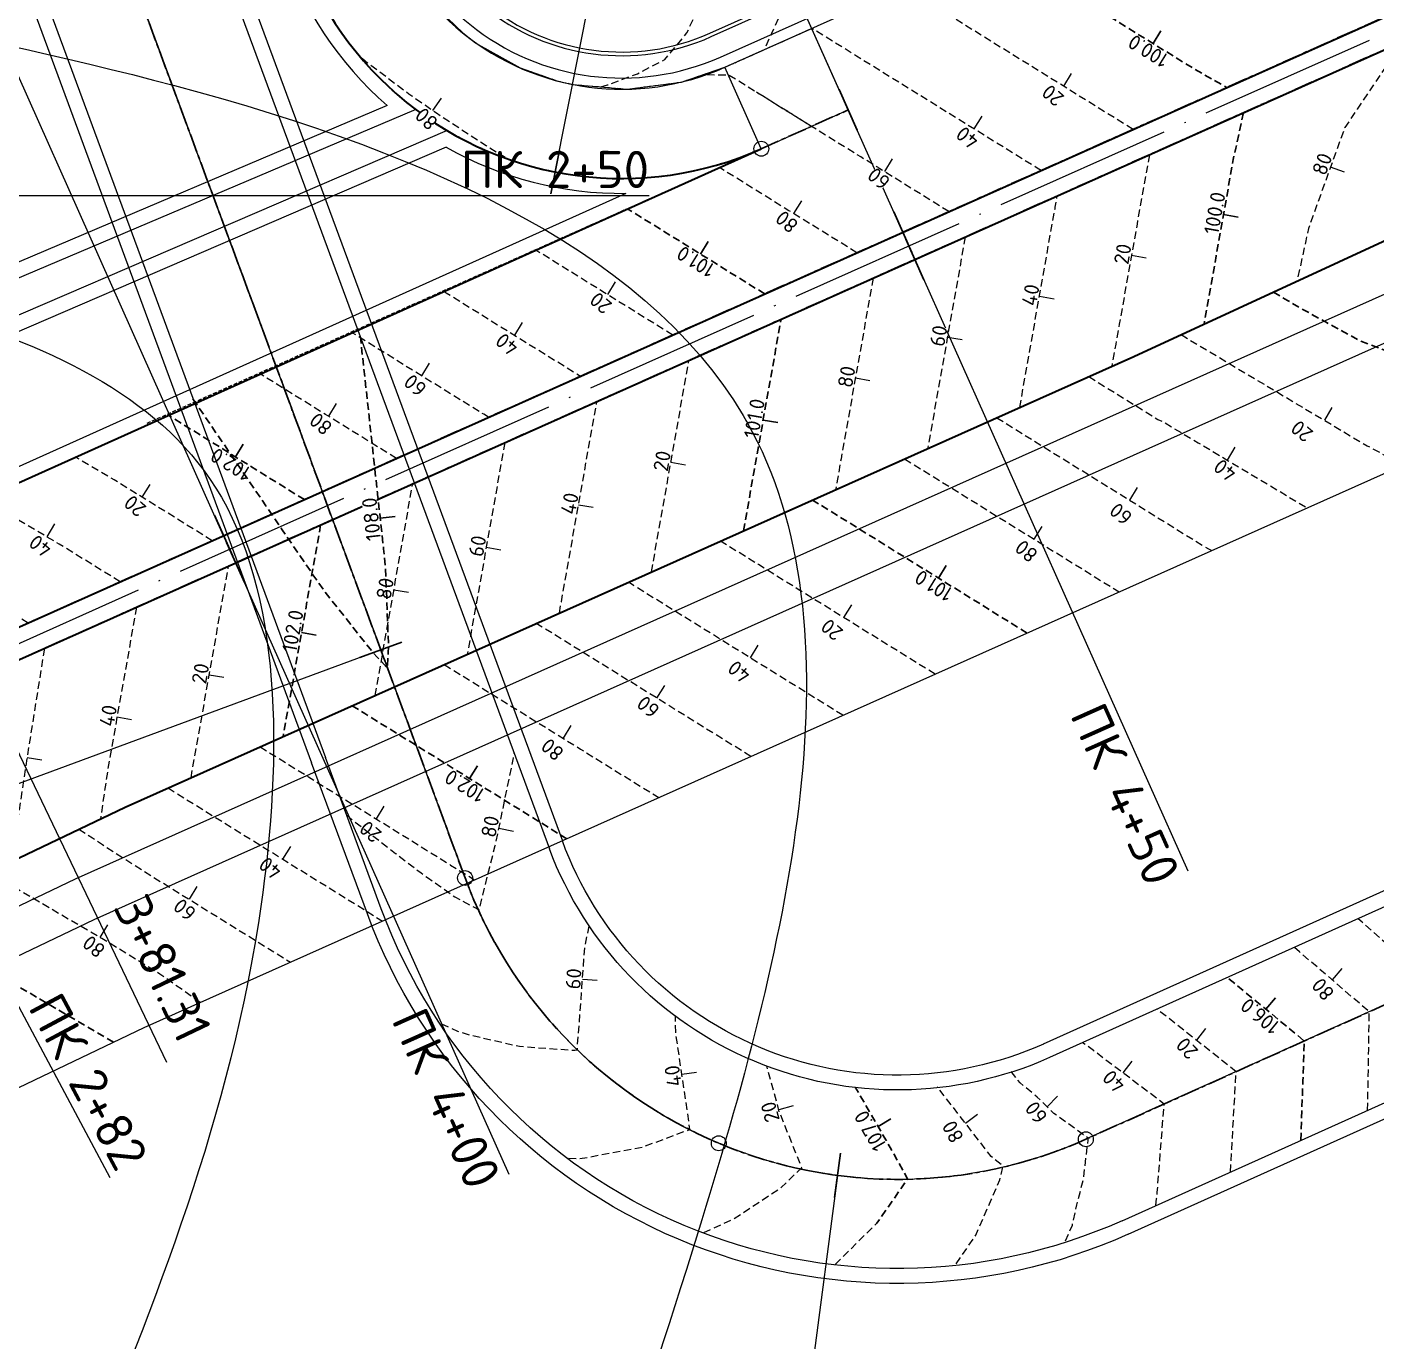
# Model space of a CAD drawing. Header units: metres. Extents: x 3746 to 7161, y 2134 to 3394.
# Drawn here: x 4211.1 to 4301.7, y 2305.4 to 2393.7 of the extents above; entities that cross this region are included whole.
import ezdxf

# ---------------------------------------------------------------- set-up
doc = ezdxf.new("R2010")
doc.units = ezdxf.units.M
for name, pattern in [('ACAD_ISO04W100', [30, 24, -3, 0, -3]), ('CENTER', [2, 1.25, -0.25, 0.25, -0.25]), ('DASHED', [0.75, 0.5, -0.25]), ('DASHED2', [0.375, 0.25, -0.125]), ('HIDDEN', [0.375, 0.25, -0.125])]:
    doc.linetypes.add(name, pattern=pattern)
for name, color, linetype in [('C-ROAD-CORR', 5, 'Continuous'), ('C-ROAD-CURV', 5, 'Continuous'), ('C-ROAD-LINE', 1, 'Continuous'), ('C-ROAD-TEXT', 11, 'Continuous'), ('C-TOPO-MAJR', 9, 'Continuous'), ('C-TOPO-MAJR-N', 92, 'Continuous'), ('C-TOPO-MINR', 8, 'Continuous'), ('C-TOPO-MINR-N', 7, 'Continuous'), ('дорога', 7, 'Continuous'), ('Трасса съезд на бров.просп-C-ROAD-TEXT', 11, 'Continuous'), ('Трасса съезд на будивельныкив-C-ROAD', 7, 'Continuous'), ('Трасса съезд на будивельныкив-C-ROAD-TEXT', 11, 'Continuous'), ('Трасса_Броварський проспект_1-C-ROAD-TEXT', 1, 'Continuous'), ('Трасса_Броварський проспект_2-C-ROAD-TEXT', 11, 'Continuous'), ('Трасса_естакада-C-ROAD-TEXT', 11, 'Continuous')]:
    doc.layers.add(name, color=color, linetype=linetype)
doc.layers.add('горизонталі', color=160, linetype='Continuous', lineweight=25)
doc.styles.add('СПДС', font='isocpeur.ttf')

# ---------------------------------------------------------------- blocks, each defined once
blk = doc.blocks.new('AeccTickCircle')
blk.add_circle((0, 0), 1)

msp = doc.modelspace()

# ---------------------------------------------------------------- linework, layer by layer
msp.add_lwpolyline([(4260.432, 2385.547), (4257.985, 2391.025)])
at = {"layer": 'C-ROAD-CORR', "color": 5, "linetype": 'Continuous', "lineweight": -3}
msp.add_polyline3d([(4238.303, 2395.301, 100.682), (4240.36, 2393.33, 100.691), (4241.029, 2392.816, 100.692), (4241.392, 2392.558, 100.692), (4244.226, 2390.977, 100.686), (4246.687, 2390.117, 100.671), (4247.745, 2389.872, 100.664), (4251.419, 2389.551, 100.637), (4255.076, 2390.03, 100.611), (4257.985, 2391.025, 100.589), (4258.748, 2391.366, 100.564), (4263.313, 2393.405, 100.417), (4263.827, 2393.635, 100.4)], dxfattribs=at)
at = {"layer": 'C-ROAD-CORR', "color": 7, "linetype": 'HIDDEN', "lineweight": -3}
msp.add_polyline3d([(4238.303, 2395.301, 100.632), (4240.36, 2393.33, 100.641), (4241.029, 2392.816, 100.642), (4241.392, 2392.558, 100.642), (4244.226, 2390.977, 100.636), (4246.687, 2390.117, 100.621), (4247.745, 2389.872, 100.614), (4251.419, 2389.551, 100.587), (4255.076, 2390.03, 100.561), (4257.985, 2391.025, 100.539), (4258.748, 2391.366, 100.514), (4263.313, 2393.405, 100.367), (4263.827, 2393.635, 100.35)], dxfattribs=at)
at = {"layer": 'C-ROAD-CURV', "color": 7, "linetype": 'CENTER', "lineweight": 30, "flags": 128}
for points in [[(4228.555, 2411.332, 0.613265), (4260.432, 2385.547)], [(4282.244, 2318.985, -0.433726), (4240.522, 2336.545)]]:
    msp.add_lwpolyline(points, format="xyb", dxfattribs=at)
at = {"layer": 'C-ROAD-LINE', "color": 7, "linetype": 'CENTER', "lineweight": 30, "flags": 128}
for points in [[(4240.522, 2336.545), (4212.521, 2412.326), (4202.508, 2443.828), (4189.783, 2479.391), (4179.544, 2503.805), (4169.608, 2519.27), (4145.038, 2557.189), (4109.967, 2610.041)], [(3861.778, 2190.581), (3877.125, 2197.38), (3983.856, 2244.663), (4113.179, 2306.91), (4207.199, 2351.911), (4321.341, 2402.898), (4420.202, 2448.778), (4499.902, 2483.765), (4601.194, 2525.515), (4609.818, 2529.335)], [(3862.588, 2188.753), (3877.935, 2195.552), (3984.695, 2242.847), (4114.046, 2305.108), (4208.039, 2350.095), (4322.17, 2401.077), (4421.044, 2446.964), (4500.685, 2481.925), (4601.98, 2523.676), (4610.628, 2527.507)], [(4388.301, 2366.689), (4282.244, 2318.985)]]:
    msp.add_lwpolyline(points, dxfattribs=at)
at = {"layer": 'C-ROAD-LINE', "color": 1, "linetype": 'CENTER', "lineweight": 30, "flags": 128}
msp.add_lwpolyline([(4260.432, 2385.547), (4266.274, 2388.156)], dxfattribs=at)
at = {"layer": 'C-ROAD-TEXT', "color": 11, "linetype": 'Continuous', "lineweight": -3}
msp.add_line((4207.499, 2351.223), (4220.451, 2324.163), dxfattribs=at)
at = {"layer": 'C-TOPO-MAJR-N', "color": 7, "linetype": 'DASHED', "lineweight": 30, "flags": 128}
for points, elevation in [([(4276.206, 2399.164), (4289.387, 2390.992), (4291.719, 2389.666)], 100), ([(4292.835, 2387.974), (4292.316, 2385.576), (4292.152, 2384.82), (4291.006, 2378.361), (4290.192, 2373.771)], 100), ([(4260.664, 2375.793), (4260.555, 2375.86), (4251.446, 2381.509)], 101), ([(4294.847, 2375.921), (4295.793, 2375.356), (4296.625, 2374.859), (4298.349, 2373.917), (4298.868, 2373.633), (4300.039, 2372.993), (4300.643, 2372.663), (4303.698, 2371.492), (4307.336, 2370.098), (4308.338, 2369.982), (4311.753, 2369.586), (4311.893, 2369.57), (4313.156, 2369.424), (4313.405, 2369.485), (4317.368, 2370.457)], 100), ([(4259.235, 2359.87), (4259.949, 2363.897), (4261.712, 2373.834), (4261.745, 2374.017), (4261.758, 2374.091)], 101), ([(4229.721, 2361.971), (4220.715, 2367.555), (4220.612, 2367.618), (4220.579, 2367.638)], 102), ([(4278.296, 2353.003), (4273.981, 2355.678), (4271.118, 2357.453), (4268.23, 2359.244), (4263.876, 2361.943)], 101), ([(4230.815, 2360.269), (4230.253, 2357.103), (4228.867, 2349.29), (4228.508, 2347.265), (4228.292, 2346.048)], 102), ([(4232.933, 2348.121), (4233.54, 2347.745), (4233.782, 2347.595), (4240.735, 2343.284), (4247.353, 2339.181)], 102), ([(4216.892, 2325.508), (4208.871, 2330.205), (4202.386, 2334.003)], 103), ([(4296.689, 2318.91), (4296.833, 2322.915), (4296.928, 2325.59), (4292.328, 2329.384), (4291.761, 2329.852)], 106), ([(4265.391, 2310.58), (4268.205, 2313.348), (4270.267, 2316.318), (4269.092, 2318.438), (4266.751, 2322.488)], 107)]:
    msp.add_lwpolyline(points, dxfattribs=dict(at, elevation=elevation))
at = {"layer": 'C-TOPO-MINR', "color": 7, "linetype": 'Continuous', "lineweight": 5}
for p, q in [((4298.787, 2368.159, 100.2), (4298.275, 2367.3, 100.2)), ((4212.067, 2344.456, 102.6), (4211.079, 2344.612, 102.6))]:
    msp.add_line(p, q, dxfattribs=at)
at = {"layer": 'C-TOPO-MINR-N', "color": 7, "linetype": 'DASHED', "lineweight": 5, "flags": 128}
for points, elevation in [([(4249.651, 2389.705), (4250.095, 2389.841), (4252.116, 2390.592), (4253.053, 2391.077), (4253.947, 2391.54), (4255.437, 2393.329), (4255.976, 2394.533), (4256.446, 2395.581), (4256.858, 2396.502), (4257.223, 2397.317), (4257.548, 2398.043), (4257.84, 2398.695), (4258.103, 2399.282), (4258.342, 2399.815), (4258.559, 2400.3), (4258.758, 2400.744), (4258.941, 2401.151), (4259.152, 2410.817), (4259.183, 2410.935), (4259.558, 2412.406), (4259.562, 2412.422), (4259.624, 2412.664), (4259.368, 2413.726), (4259.295, 2414.029), (4259.053, 2415.031), (4258.911, 2415.614)], 100.8), ([(4260.762, 2392.473), (4261.136, 2393.308), (4261.584, 2394.308), (4261.99, 2395.215), (4262.36, 2396.041), (4262.699, 2396.797), (4263.009, 2397.49), (4263.1, 2401.629), (4263.33, 2402.53), (4263.506, 2403.218), (4263.71, 2404.017), (4263.912, 2404.807), (4264.143, 2405.712), (4264.317, 2406.395), (4264.469, 2406.991), (4264.723, 2407.984), (4265.014, 2409.123), (4265.129, 2409.573), (4265.229, 2409.966), (4265.534, 2411.162), (4265.609, 2411.453), (4265.94, 2412.751), (4266.015, 2413.436), (4266.034, 2413.513), (4266.048, 2413.59), (4266.074, 2414.322), (4266.38, 2416.048)], 100.6), ([(4285.418, 2386.851), (4274.894, 2393.376), (4270.987, 2395.799), (4270.017, 2396.4)], 100.2), ([(4279.23, 2384.087), (4278.973, 2384.246), (4266.838, 2391.77), (4263.829, 2393.636)], 100.4), ([(4305.234, 2393.512), (4303.132, 2391.997), (4302.945, 2391.862), (4300.474, 2388.198), (4299.65, 2386.978), (4298.491, 2383.758), (4297.206, 2380.191), (4297.024, 2379.352), (4296.44, 2376.657)], 99.8), ([(4233.596, 2391.627), (4233.835, 2391.424), (4233.877, 2391.396), (4236.738, 2389.249), (4236.946, 2389.108), (4237.783, 2388.515), (4237.854, 2388.466), (4238.298, 2388.158), (4238.336, 2388.131), (4238.596, 2387.95), (4241.937, 2385.756), (4242.034, 2385.688), (4243.189, 2385.002)], 100.8), ([(4263.8, 2387.052), (4259.478, 2389.732), (4259.165, 2389.926), (4258.212, 2390.516), (4257.868, 2390.49), (4256.512, 2390.521)], 100.6), ([(4273.041, 2381.322), (4267.111, 2384.999), (4262.69, 2387.74), (4260.098, 2389.347)], 100.6), ([(4286.512, 2385.149), (4285.684, 2380.478), (4284.493, 2373.768), (4284.449, 2373.521), (4284.253, 2372.411), (4284.065, 2371.356), (4283.989, 2370.928)], 100.2), ([(4266.852, 2378.558), (4264.697, 2379.894), (4262.291, 2381.386), (4257.619, 2384.283)], 100.8), ([(4277.801, 2368.163), (4278.485, 2372.021), (4280.174, 2381.542), (4280.187, 2381.615), (4280.324, 2382.385)], 100.4), ([(4274.135, 2379.62), (4272.905, 2372.686), (4271.612, 2365.399)], 100.6), ([(4254.475, 2373.029), (4249.898, 2375.867), (4245.272, 2378.735)], 101.2), ([(4267.946, 2376.856), (4267.325, 2373.352), (4265.791, 2364.704), (4265.529, 2363.231), (4265.424, 2362.634)], 100.8), ([(4239.099, 2375.961), (4239.241, 2375.873), (4248.286, 2370.264)], 101.4), ([(4242.098, 2367.5), (4241.772, 2367.702), (4232.926, 2373.187)], 101.6), ([(4288.64, 2373.054), (4295.117, 2369.186), (4300.819, 2365.781), (4301.162, 2365.594), (4303.062, 2364.555), (4303.112, 2364.528), (4303.555, 2364.286)], 100.2), ([(4253.046, 2357.106), (4254.369, 2364.562), (4255.569, 2371.327)], 101.2), ([(4235.909, 2364.735), (4231.146, 2367.689), (4226.753, 2370.413)], 101.8), ([(4282.442, 2370.237), (4284.772, 2368.792), (4286.29, 2367.851), (4287.084, 2367.359), (4287.517, 2367.151), (4289.798, 2365.789), (4292.116, 2364.404), (4294.441, 2363.016), (4297.124, 2361.414)], 100.4), ([(4246.858, 2354.341), (4246.994, 2355.107), (4247.329, 2356.997), (4248.789, 2365.228), (4249.381, 2368.563)], 101.4), ([(4276.254, 2367.472), (4280.972, 2364.547), (4284.799, 2362.174), (4290.368, 2358.721), (4290.391, 2358.707), (4290.715, 2358.551)], 100.6), ([(4243.192, 2365.798), (4241.413, 2355.772), (4240.669, 2351.577)], 101.6), ([(4223.532, 2359.207), (4216.927, 2363.302), (4214.328, 2364.829)], 102.2), ([(4270.065, 2364.708), (4273.287, 2362.71), (4284.484, 2355.767)], 100.8), ([(4234.481, 2348.812), (4235.833, 2356.438), (4237.003, 2363.034)], 101.8), ([(4217.343, 2356.442), (4213.241, 2358.986), (4208.077, 2362.021)], 102.4), ([(4211.155, 2353.678), (4209.555, 2354.67), (4204.439, 2357.676), (4203.987, 2357.941), (4202.471, 2358.826), (4202.201, 2358.984), (4201.818, 2359.208)], 102.6), ([(4272.107, 2350.238), (4262.912, 2355.94), (4260.235, 2357.599), (4257.688, 2359.179)], 101.2), ([(4222.103, 2343.283), (4223.111, 2348.967), (4224.626, 2357.505)], 102.2), ([(4265.919, 2347.474), (4259.054, 2351.73), (4251.842, 2356.202), (4251.745, 2356.262), (4251.499, 2356.414)], 101.4), ([(4218.437, 2354.74), (4217.715, 2350.669), (4216.514, 2343.896), (4216.013, 2340.511)], 102.4), ([(4259.73, 2344.71), (4257.872, 2345.861), (4255.921, 2347.071), (4252.896, 2348.947), (4250.17, 2350.637), (4248.253, 2351.826), (4245.311, 2353.65)], 101.6), ([(4212.249, 2351.976), (4210.976, 2343.959), (4210.743, 2342.41), (4210.628, 2341.647), (4210.027, 2337.653)], 102.6), ([(4239.122, 2350.886), (4241.916, 2349.153), (4244.852, 2347.333), (4248.28, 2345.207), (4253.541, 2341.945)], 101.8), ([(4226.745, 2345.357), (4229.993, 2343.343), (4232.11, 2342.03), (4234.691, 2340.429), (4237.861, 2338.464), (4239.553, 2337.415), (4241.164, 2336.416)], 102.2), ([(4220.556, 2342.592), (4226.792, 2338.726), (4230.021, 2336.724), (4234.975, 2333.652)], 102.4), ([(4214.552, 2339.814), (4215.478, 2339.245), (4215.701, 2339.108), (4216.155, 2338.789), (4219.85, 2336.429), (4228.787, 2330.887)], 102.6), ([(4222.724, 2328.179), (4220.011, 2330.085), (4217.819, 2331.43), (4216.61, 2332.173), (4216.335, 2332.334), (4216.101, 2332.47), (4215.3, 2332.94), (4214.592, 2333.354), (4208.499, 2336.923)], 102.8), ([(4238.942, 2326.746), (4240.017, 2326.242), (4240.663, 2326.045), (4244.183, 2325.232), (4247.695, 2324.978), (4247.891, 2324.975), (4248.082, 2325.002), (4248.07, 2325.36), (4248.189, 2326.604), (4248.561, 2331.843), (4248.883, 2333.404), (4248.916, 2333.477)], 107.6), ([(4305.473, 2322.861), (4305.475, 2322.979), (4305.478, 2323.19), (4305.476, 2327.249), (4305.475, 2329.434), (4300.805, 2333.58), (4300.545, 2333.802)], 105.6), ([(4301.183, 2320.931), (4301.253, 2325.034), (4301.296, 2327.554), (4296.606, 2331.573), (4296.256, 2331.873)], 105.8), ([(4291.965, 2316.785), (4292.197, 2320.901), (4292.345, 2323.528), (4287.159, 2327.63), (4287.037, 2327.727)], 106.2), ([(4247.489, 2317.711), (4248.228, 2317.696), (4248.753, 2317.773), (4252.455, 2318.464), (4255.638, 2319.648), (4254.68, 2326.164), (4254.658, 2327.305)], 107.4), ([(4286.956, 2314.532), (4287.003, 2315.014), (4287.043, 2315.42), (4287.324, 2319.002), (4287.509, 2321.353), (4282.76, 2324.941), (4282.028, 2325.473)], 106.4), ([(4256.572, 2312.711), (4258.6, 2313.654), (4259.694, 2314.374), (4261.762, 2315.736), (4263.152, 2317.071), (4261.639, 2320.837), (4260.793, 2323.929)], 107.2), ([(4280.87, 2312.152), (4281.339, 2313.224), (4281.643, 2314.585), (4282.08, 2316.304), (4282.37, 2318.695), (4282.37, 2318.696), (4282.371, 2318.701), (4282.372, 2318.702), (4282.372, 2318.702), (4282.372, 2318.702), (4282.372, 2318.708), (4282.372, 2318.709), (4282.374, 2318.726), (4282.374, 2318.727), (4282.375, 2318.732), (4282.375, 2318.733), (4282.375, 2318.738), (4282.39, 2318.885), (4282.407, 2319.058), (4282.146, 2319.247), (4282.146, 2319.247), (4282.142, 2319.251), (4282.137, 2319.254), (4282.123, 2319.264), (4282.122, 2319.266), (4282.122, 2319.265), (4282.113, 2319.271), (4282.112, 2319.272), (4282.112, 2319.272), (4280.098, 2320.726), (4278.982, 2321.813), (4277.82, 2322.771), (4277.209, 2323.548), (4277.136, 2323.63)], 106.6), ([(4273.528, 2310.625), (4274.845, 2312.542), (4275.879, 2314.911), (4276.467, 2316.256), (4276.674, 2317.184), (4275.885, 2317.835), (4275.124, 2318.802), (4272.248, 2322.518)], 106.8)]:
    msp.add_lwpolyline(points, dxfattribs=dict(at, elevation=elevation))
at = {"layer": 'дорога', "color": 7}
for points in [[(4395.89, 2423.647), (4404.827, 2405.568, -0.392329), (4388.301, 2366.689), (4282.244, 2318.985), (4282.244, 2318.985, -0.433726), (4240.522, 2336.545), (4240.522, 2336.545), (4212.521, 2412.326), (4202.508, 2443.828), (4189.783, 2479.391), (4179.544, 2503.805), (4169.608, 2519.27), (4145.038, 2557.189), (4109.967, 2610.041)], [(4239.257, 2385.645, 0.132092), (4251.33, 2382.549)], [(4285.097, 2312.599, -0.433726), (4233.954, 2334.124), (4230.198, 2344.289)], [(4279.795, 2324.469), (4279.795, 2324.469, -0.431919), (4246.19, 2338.497, -0.351814)], [(4279.387, 2325.382), (4279.387, 2325.382, -0.434718), (4247.059, 2339.049, -0.431919)]]:
    msp.add_lwpolyline(points, format="xyb", dxfattribs=at)
at = {"layer": 'дорога', "color": 7, "lineweight": 18}
msp.add_lwpolyline([(4270.808, 2569.17), (4270.808, 2569.17), (4263.134, 2543.033), (4251.002, 2507.607), (4242.278, 2472.036), (4235.791, 2445.353), (4228.555, 2411.332, 0.613265), (4260.432, 2385.547), (4266.274, 2388.156)], format="xyb", dxfattribs=at)
at = {"layer": 'дорога', "color": 7, "lineweight": 35}
msp.add_lwpolyline([(4242.278, 2472.036), (4235.791, 2445.353), (4228.555, 2411.332, 0.613265), (4260.432, 2385.547)], format="xyb", dxfattribs=at)
at = {"layer": 'дорога', "color": 7, "ltscale": 0.5}
msp.add_lwpolyline([(4248.108, 2470.619), (4241.641, 2444.02), (4234.423, 2410.084, 0.613265), (4257.985, 2391.025), (4309.467, 2414.022, -0.028598), (4311.284, 2414.712), (4332.148, 2421.298, 0.032203), (4334.188, 2422.089), (4351.936, 2430.326)], format="xyb", dxfattribs=at)
at = {"layer": 'дорога', "ltscale": 0.5}
for points in [[(4248.837, 2470.442), (4242.373, 2443.854), (4235.157, 2409.928, 0.613265), (4257.679, 2391.71), (4309.242, 2414.738, -0.028577), (4311.057, 2415.427), (4331.877, 2421.998, 0.032203), (4333.916, 2422.79), (4351.62, 2431.006)], [(4250.294, 2470.087), (4243.835, 2443.52), (4236.624, 2409.615, 0.613265), (4257.067, 2393.08), (4308.792, 2416.169, -0.028534), (4310.605, 2416.857), (4331.333, 2423.4, 0.032203), (4333.372, 2424.191), (4350.989, 2432.367)], [(4250.537, 2470.028), (4244.079, 2443.465), (4236.869, 2409.563, 0.613265), (4256.965, 2393.308), (4308.653, 2416.396, -0.028699), (4310.476, 2417.088), (4331.239, 2423.633, 0.032304), (4333.285, 2424.426), (4350.823, 2432.564)]]:
    msp.add_lwpolyline(points, format="xyb", dxfattribs=at)
at = {"layer": 'дорога', "lineweight": 35}
for points in [[(4113.179, 2306.91), (4207.199, 2351.911), (4321.341, 2402.898), (4420.202, 2448.778)], [(4114.046, 2305.108), (4208.039, 2350.095), (4322.17, 2401.077), (4421.044, 2446.964)]]:
    msp.add_lwpolyline(points, dxfattribs=at)
at = {"layer": 'дорога', "linetype": 'ACAD_ISO04W100', "ltscale": 0.5}
for points in [[(4113.612, 2306.009), (4207.619, 2351.003), (4321.755, 2401.988), (4420.623, 2447.871)], [(4212.518, 2412.331), (4240.52, 2336.55)]]:
    msp.add_lwpolyline(points, dxfattribs=at)
at = {"layer": 'дорога'}
for points in [[(4120.546, 2291.589), (4214.337, 2336.48), (4328.386, 2387.426), (4427.358, 2433.358)], [(4121.841, 2288.883), (4215.596, 2333.757), (4329.63, 2384.696), (4428.621, 2430.637)], [(4125.295, 2281.667), (4218.955, 2326.495), (4332.945, 2377.415), (4431.989, 2423.38)], [(4205.952, 2409.905), (4230.198, 2344.289)], [(4235.29, 2388.448), (4208.892, 2377.255)], [(4239.257, 2385.645), (4208.887, 2372.575)]]:
    msp.add_lwpolyline(points, dxfattribs=at)
at = {"layer": 'дорога', "color": 7}
for points in [[(4219.084, 2414.757), (4247.059, 2339.049)], [(4385.434, 2373.081), (4279.384, 2325.381)], [(4385.844, 2372.169), (4279.795, 2324.469)], [(4284.689, 2313.512), (4390.739, 2361.213)], [(4285.099, 2312.6), (4391.149, 2360.301)]]:
    msp.add_lwpolyline(points, dxfattribs=at)
at = {"layer": 'дорога', "color": 7, "lineweight": 35}
for points in [[(4285.467, 2371.588), (4327.092, 2390.817)], [(4198.23, 2357.596), (4260.432, 2385.547)], [(4119.251, 2294.295), (4217.672, 2341.304), (4285.467, 2371.588)]]:
    msp.add_lwpolyline(points, dxfattribs=at)
at = {"layer": 'дорога', "color": 7, "linetype": 'ACAD_ISO04W100', "ltscale": 0.5}
msp.add_lwpolyline([(4282.242, 2318.991), (4282.242, 2318.991, -0.433726), (4240.52, 2336.55), (4236.764, 2346.715)], format="xyb", dxfattribs=at)
msp.add_lwpolyline([(4297.199, 2325.72), (4282.242, 2318.991)], dxfattribs=at)
at = {"layer": 'Трасса съезд на бров.просп-C-ROAD-TEXT', "color": 1, "linetype": 'Continuous', "lineweight": -3}
for p, q in [((4207.894, 2382.414), (4252.894, 2382.4)), ((4195.433, 2356.1), (4216.653, 2316.417))]:
    msp.add_line(p, q, dxfattribs=at)
at = {"layer": 'Трасса съезд на будивельныкив-C-ROAD', "color": 254, "linetype": 'DASHED2', "lineweight": -3}
msp.add_line((4219.149, 2367.106), (4260.432, 2385.547), dxfattribs=at)
at = {"layer": 'Трасса съезд на будивельныкив-C-ROAD-TEXT', "color": 1, "linetype": 'Continuous', "lineweight": -3}
for p, q in [((4266.274, 2388.156), (4247.92, 2429.243)), ((4246.578, 2383.986), (4255.331, 2428.127))]:
    msp.add_line(p, q, dxfattribs=at)
at = {"layer": 'Трасса съезд на будивельныкив-C-ROAD-TEXT', "color": 1, "linetype": 'Continuous', "lineweight": 30}
for p, q in [((4266.885, 2386.787), (4265.662, 2389.526)), ((4246.286, 2382.515), (4246.87, 2385.458))]:
    msp.add_line(p, q, dxfattribs=at)
at = {"layer": 'Трасса_Броварський проспект_1-C-ROAD-TEXT', "color": 1, "linetype": 'Continuous', "lineweight": -3}
for p, q in [((4269.944, 2379.939), (4251.591, 2421.026)), ((4224.292, 2359.546), (4205.939, 2400.633))]:
    msp.add_line(p, q, dxfattribs=at)
at = {"layer": 'Трасса_Броварський проспект_1-C-ROAD-TEXT', "color": 1, "linetype": 'Continuous', "lineweight": 30}
for p, q in [((4270.556, 2378.569), (4269.333, 2381.308)), ((4224.904, 2358.177), (4223.68, 2360.916))]:
    msp.add_line(p, q, dxfattribs=at)
at = {"layer": 'Трасса_Броварський проспект_2-C-ROAD-TEXT', "color": 1, "linetype": 'Continuous', "lineweight": 30}
for p, q in [((4271.366, 2376.741), (4270.143, 2379.48)), ((4225.714, 2356.348), (4224.49, 2359.087))]:
    msp.add_line(p, q, dxfattribs=at)
at = {"layer": 'Трасса_Броварський проспект_2-C-ROAD-TEXT', "color": 1, "linetype": 'Continuous', "lineweight": -3}
for p, q in [((4270.755, 2378.11), (4289.108, 2337.023)), ((4225.102, 2357.717), (4243.456, 2316.63))]:
    msp.add_line(p, q, dxfattribs=at)
at = {"layer": 'Трасса_естакада-C-ROAD-TEXT', "color": 1, "linetype": 'Continuous', "lineweight": 30}
for p, q in [((4236.266, 2352.393), (4233.452, 2351.353)), ((4265.745, 2318.043), (4265.353, 2315.068))]:
    msp.add_line(p, q, dxfattribs=at)
at = {"layer": 'Трасса_естакада-C-ROAD-TEXT', "color": 1, "linetype": 'Continuous', "lineweight": -3}
for p, q in [((4234.859, 2351.873), (4192.648, 2336.276)), ((4265.549, 2316.556), (4259.668, 2271.942))]:
    msp.add_line(p, q, dxfattribs=at)

# ---------------------------------------------------------------- block references
at = {"layer": 'Трасса съезд на будивельныкив-C-ROAD-TEXT', "color": 2, "linetype": 'Continuous', "lineweight": -3, "xscale": 0.5000000000000001, "yscale": 0.5000000000000001, "zscale": 0.5000000000000001, "rotation": 24.07026711123588}
msp.add_blockref('AeccTickCircle', (4260.432, 2385.547), dxfattribs=at)
at = {"layer": 'Трасса_естакада-C-ROAD-TEXT', "color": 2, "linetype": 'Continuous', "lineweight": -3}
for p, xscale, yscale, zscale, rotation in [((4240.522, 2336.545), 0.5000000000000001, 0.5000000000000001, 0.5000000000000001, 110.2796896435505), ((4257.575, 2318.717), 0.5000000000000002, 0.5000000000000002, 0.5000000000000002, 157.1749783773817), ((4282.244, 2318.985), 0.5000000000000001, 0.5000000000000001, 0.5000000000000001, 204.0702671112133)]:
    msp.add_blockref('AeccTickCircle', p, dxfattribs=dict(at, xscale=xscale, yscale=yscale, zscale=zscale, rotation=rotation))

# ---------------------------------------------------------------- texts
at = {"layer": 'C-ROAD-TEXT', "color": 11, "linetype": 'Continuous', "lineweight": -3, "insert": (4221.304, 2325.264), "char_height": 2.5, "attachment_point": 9, "rotation": 295.57697, "style": 'СПДС'}
msp.add_mtext('3+81.31', dxfattribs=at)
at = {"layer": 'Трасса съезд на бров.просп-C-ROAD-TEXT', "color": 1, "linetype": 'Continuous', "lineweight": -3, "char_height": 2.5, "attachment_point": 9, "style": 'СПДС'}
for s, insert, rotation in [('ПК{\\fISOCPEUR|b0|i0|c204|p34; }2+50', (4252.894, 2382.9), 359.9824), ('ПК{\\fISOCPEUR|b0|i0|c204|p34; }2+82', (4217.094, 2316.653), 298.13625)]:
    msp.add_mtext(s, dxfattribs=dict(at, insert=insert, rotation=rotation))
at = {"layer": 'Трасса_Броварський проспект_2-C-ROAD-TEXT', "color": 1, "linetype": 'Continuous', "lineweight": -3, "char_height": 2.5, "attachment_point": 3, "rotation": 294.07027, "style": 'СПДС'}
for s, insert in [('ПК{\\fISOCPEUR|b0|i0|c204|p34; }4+50', (4288.652, 2336.819)), ('ПК{\\fISOCPEUR|b0|i0|c204|p34; }4+00', (4242.999, 2316.426))]:
    msp.add_mtext(s, dxfattribs=dict(at, insert=insert))

# ---------------------------------------------------------------- next in the draw order: texts
at = {"layer": 'C-TOPO-MAJR', "color": 7, "linetype": 'Continuous', "lineweight": -3, "char_height": 1, "attachment_point": 5, "style": 'СПДС', "bg_fill": 3, "box_fill_scale": 1, "bg_fill_color": 256, "bg_fill_true_color": 13158600, "bg_fill_transparency": 0}
for s, insert, width, rotation in [('100.0', (4286.442, 2392.112, 100), 2.727, 148.19967), ('100.0', (4290.905, 2381.223, 100), 2.727, 79.94086), ('101.0', (4256.027, 2377.962, 101), 2.525, 148.19967), ('101.0', (4259.965, 2367.423, 101), 2.525, 79.94086), ('102.0', (4224.765, 2364.338, 102), 2.727, 148.19967), ('101.0', (4272.022, 2356.187, 101), 2.525, 148.19967), ('102.0', (4228.941, 2353.141, 102), 2.727, 79.94086), ('102.0', (4240.508, 2342.719, 102), 2.727, 148.19967), ('106.0', (4293.962, 2327.259, 106), 2.727, 140.48586), ('107.0', (4267.758, 2319.548, 107), 2.727, 120.0297)]:
    msp.add_mtext(s, dxfattribs=dict(at, insert=insert, width=width, rotation=rotation))
at = {"layer": 'C-TOPO-MINR', "color": 7, "linetype": 'Continuous', "lineweight": -3, "char_height": 1, "attachment_point": 5, "style": 'СПДС', "bg_fill": 3, "box_fill_scale": 1, "bg_fill_color": 256, "bg_fill_true_color": 13158600, "bg_fill_transparency": 0}
for s, insert, width, rotation in [('20', (4280.023, 2389.126, 100.2), 1.212, 139.19967), ('80', (4237.926, 2387.552, 100.8), 1.212, 136.15415), ('40', (4274.277, 2386.29, 100.4), 1.313, 139.19967), ('80', (4298.127, 2384.52, 99.8), 1.212, 70.18877), ('60', (4268.318, 2383.542, 100.6), 1.212, 139.19967), ('80', (4262.148, 2380.636, 100.8), 1.212, 139.19967), ('20', (4284.719, 2378.474, 100.2), 1.212, 79.94086), ('40', (4278.533, 2375.725, 100.4), 1.313, 79.94086), ('20', (4249.64, 2375.18, 101.2), 1.212, 139.19967), ('40', (4243.331, 2372.405, 101.4), 1.313, 139.19967), ('60', (4272.347, 2372.976, 100.6), 1.212, 79.94086), ('60', (4237.16, 2369.65, 101.6), 1.212, 139.19967), ('80', (4266.161, 2370.227, 100.8), 1.212, 79.94086), ('80', (4230.828, 2367.056, 101.8), 1.212, 139.19967), ('20', (4296.759, 2366.568, 100.2), 1.212, 140.15585), ('20', (4253.761, 2364.566, 101.2), 1.212, 79.94086), ('40', (4291.594, 2363.945, 100.4), 1.313, 140.15585), ('20', (4218.332, 2361.54, 102.2), 1.212, 139.19967), ('40', (4247.556, 2361.71, 101.4), 1.313, 79.94086), ('60', (4284.589, 2361.009, 100.6), 1.212, 139.19967), ('40', (4211.971, 2358.854, 102.4), 1.313, 140.55516), ('60', (4241.351, 2358.854, 101.6), 1.212, 79.94086), ('80', (4278.246, 2358.505, 100.8), 1.212, 139.19967), ('80', (4235.146, 2355.998, 101.8), 1.212, 79.94086), ('20', (4265.17, 2353.226, 101.2), 1.212, 139.19967), ('40', (4258.939, 2350.402, 101.4), 1.313, 139.19967), ('20', (4222.736, 2350.285, 102.2), 1.212, 79.94086), ('60', (4252.82, 2348.042, 101.6), 1.212, 139.19967), ('40', (4216.535, 2347.453, 102.4), 1.313, 79.94086), ('80', (4246.393, 2345.173, 101.8), 1.212, 139.19967), ('20', (4234.157, 2339.656, 102.2), 1.212, 139.19967), ('40', (4227.423, 2337.204, 102.4), 1.313, 139.19967), ('60', (4221.669, 2334.417, 102.6), 1.212, 139.19967), ('80', (4215.574, 2331.93, 102.8), 1.212, 140.64503), ('60', (4247.812, 2329.773, 107.6), 1.212, 85.93986), ('80', (4298.182, 2329.063, 105.8), 1.212, 130.40657), ('20', (4289.042, 2325.092, 106.2), 1.212, 132.65433), ('40', (4254.503, 2323.243, 107.4), 1.313, 98.36238), ('40', (4284.122, 2322.877, 106.4), 1.313, 133.92241), ('20', (4261.023, 2320.816, 107.2), 1.212, 105.29581), ('60', (4278.901, 2320.787, 106.6), 1.212, 126.75609), ('80', (4273.304, 2319.487, 106.8), 1.212, 118.74607)]:
    msp.add_mtext(s, dxfattribs=dict(at, insert=insert, width=width, rotation=rotation))

# ---------------------------------------------------------------- next in the draw order: linework, layer by layer
at = {"layer": 'C-TOPO-MAJR', "color": 7, "linetype": 'Continuous', "lineweight": 30}
for p, q in [((4287.285, 2393.472, 100), (4286.758, 2392.622, 100)), ((4292.48, 2380.943, 100), (4291.495, 2381.118, 100)), ((4256.87, 2379.322, 101), (4256.343, 2378.472, 101)), ((4261.541, 2367.143, 101), (4260.556, 2367.318, 101)), ((4225.608, 2365.698, 102), (4225.081, 2364.848, 102)), ((4272.865, 2357.547, 101), (4272.338, 2356.697, 101)), ((4230.516, 2352.862, 102), (4229.532, 2353.036, 102)), ((4241.351, 2344.079, 102), (4240.824, 2343.229, 102)), ((4294.98, 2328.493, 106), (4294.344, 2327.722, 106)), ((4269.143, 2320.348, 107), (4268.277, 2319.848, 107))]:
    msp.add_line(p, q, dxfattribs=at)
at = {"layer": 'C-TOPO-MAJR-N', "color": 2, "linetype": 'DASHED', "lineweight": 30, "elevation": 108, "flags": 128}
msp.add_lwpolyline([(4222.23, 2368.738), (4222.325, 2368.598), (4222.344, 2368.57), (4224.729, 2365.076), (4225.25, 2364.313), (4227.134, 2361.553), (4228.155, 2360.057), (4228.191, 2360.004), (4228.239, 2359.934), (4229.261, 2358.437), (4230.3, 2356.915), (4230.61, 2356.473), (4231.077, 2355.806), (4232.011, 2354.625), (4234.34, 2351.681), (4234.594, 2351.412), (4235.309, 2350.655), (4235.359, 2351.695), (4235.378, 2352.064), (4235.233, 2355.815), (4235.174, 2357.32), (4235.096, 2358.13), (4235.044, 2358.667), (4234.843, 2360.498), (4234.646, 2362.302), (4234.639, 2362.365), (4234.63, 2362.449), (4234.433, 2364.248), (4234.069, 2367.572), (4233.969, 2368.488), (4233.509, 2372.696), (4233.506, 2372.726), (4233.489, 2372.878)], dxfattribs=at)
at = {"layer": 'C-TOPO-MINR', "color": 7, "linetype": 'Continuous', "lineweight": 5}
for p, q in [((4281.268, 2390.601, 100.2), (4280.741, 2389.751, 100.2)), ((4238.914, 2388.948, 100.8), (4238.342, 2388.127, 100.8)), ((4275.25, 2387.73, 100.4), (4274.723, 2386.881, 100.4)), ((4269.233, 2384.86, 100.6), (4268.706, 2384.01, 100.6)), ((4299.632, 2383.977, 99.8), (4298.692, 2384.316, 99.8)), ((4263.122, 2382.047, 100.8), (4262.595, 2381.197, 100.8)), ((4286.294, 2378.194, 100.2), (4285.31, 2378.369, 100.2)), ((4250.617, 2376.597, 101.2), (4250.09, 2375.747, 101.2)), ((4280.108, 2375.445, 100.4), (4279.124, 2375.62, 100.4)), ((4244.365, 2373.872, 101.4), (4243.838, 2373.023, 101.4)), ((4273.922, 2372.696, 100.6), (4272.938, 2372.871, 100.6)), ((4238.113, 2371.147, 101.6), (4237.586, 2370.298, 101.6)), ((4267.736, 2369.947, 100.8), (4266.752, 2370.122, 100.8)), ((4231.86, 2368.423, 101.8), (4231.333, 2367.573, 101.8)), ((4292.253, 2365.487, 100.4), (4291.74, 2364.629, 100.4)), ((4255.336, 2364.287, 101.2), (4254.351, 2364.462, 101.2)), ((4219.328, 2362.99, 102.2), (4218.801, 2362.14, 102.2)), ((4285.698, 2362.793, 100.6), (4285.171, 2361.943, 100.6)), ((4249.131, 2361.431, 101.4), (4248.146, 2361.605, 101.4)), ((4212.919, 2360.335, 102.4), (4212.412, 2359.473, 102.4)), ((4279.281, 2360.17, 100.8), (4278.754, 2359.32, 100.8)), ((4242.926, 2358.574, 101.6), (4241.941, 2358.749, 101.6)), ((4236.721, 2355.718, 101.8), (4235.737, 2355.893, 101.8)), ((4266.491, 2354.897, 101.2), (4265.964, 2354.048, 101.2)), ((4260.206, 2352.193, 101.4), (4259.679, 2351.343, 101.4)), ((4224.311, 2350.005, 102.2), (4223.327, 2350.18, 102.2)), ((4253.921, 2349.488, 101.6), (4253.394, 2348.638, 101.6)), ((4218.111, 2347.173, 102.4), (4217.126, 2347.348, 102.4)), ((4247.636, 2346.783, 101.8), (4247.109, 2345.933, 101.8)), ((4235.066, 2341.374, 102.2), (4234.539, 2340.524, 102.2)), ((4228.781, 2338.669, 102.4), (4228.254, 2337.819, 102.4)), ((4222.496, 2335.965, 102.6), (4221.969, 2335.115, 102.6)), ((4216.489, 2333.402, 102.8), (4215.984, 2332.539, 102.8)), ((4299.44, 2330.461, 105.8), (4298.79, 2329.702, 105.8)), ((4249.408, 2329.659, 107.6), (4248.411, 2329.73, 107.6)), ((4290.293, 2326.426, 106.2), (4289.673, 2325.642, 106.2)), ((4285.343, 2324.243, 106.4), (4284.74, 2323.445, 106.4)), ((4256.086, 2323.476, 107.4), (4255.097, 2323.33, 107.4)), ((4262.566, 2321.238, 107.2), (4261.601, 2320.974, 107.2)), ((4280.336, 2321.89, 106.6), (4279.638, 2321.173, 106.6)), ((4274.954, 2320.656, 106.8), (4274.163, 2320.044, 106.8))]:
    msp.add_line(p, q, dxfattribs=at)
at = {"layer": 'C-TOPO-MINR-N', "color": 2, "linetype": 'DASHED', "lineweight": 5, "elevation": 107.8, "flags": 128}
msp.add_lwpolyline([(4232.559, 2340.782), (4232.798, 2340.57), (4232.892, 2340.485), (4235.854, 2338.199), (4237.562, 2336.88), (4238.072, 2336.522), (4238.888, 2335.947), (4238.89, 2335.946), (4238.894, 2335.943), (4238.944, 2335.903), (4239.061, 2335.823), (4239.062, 2335.823), (4239.064, 2335.821), (4239.065, 2335.82), (4239.067, 2335.819), (4239.84, 2335.273), (4241.462, 2334.392), (4242.095, 2336.956), (4242.096, 2336.957), (4242.096, 2336.96), (4242.097, 2336.962), (4242.097, 2336.963), (4242.133, 2337.101), (4242.151, 2337.147), (4242.152, 2337.152), (4242.153, 2337.154), (4242.399, 2338.12), (4242.553, 2338.725), (4242.993, 2340.834), (4243.757, 2344.5), (4243.773, 2344.622), (4243.815, 2344.927)], dxfattribs=at)
at = {"layer": 'горизонталі'}
msp.add_spline([(4066.999, 2456.731), (4090.969, 2472.787), (4136.682, 2470.979), (4139.85, 2421.714), (4176.964, 2382.393), (4224.142, 2362.136), (4226.653, 2333.68), (4214.168, 2294.293), (4186.048, 2227.432), (4118.492, 2144.011)], degree=3, dxfattribs=at)
at = {"layer": 'дорога', "color": 7}
for points in [[(4241.306, 2472.272), (4234.816, 2445.576), (4227.577, 2411.54, 0.272422), (4235.29, 2388.448, 0.272422)], [(4284.689, 2313.512, -0.433726), (4234.892, 2334.471), (4231.136, 2344.636)]]:
    msp.add_lwpolyline(points, format="xyb", dxfattribs=at)
at = {"layer": 'дорога', "color": 7, "ltscale": 0.5}
msp.add_lwpolyline([(4218.146, 2414.411), (4246.19, 2338.497)], dxfattribs=at)
at = {"layer": 'дорога', "color": 7}
msp.add_lwpolyline([(4206.89, 2410.251), (4231.136, 2344.636)], dxfattribs=at)
at = {"layer": 'дорога'}
for points in [[(4237.212, 2388.177), (4207.892, 2375.745)], [(4239.325, 2386.763), (4207.891, 2373.235)]]:
    msp.add_lwpolyline(points, dxfattribs=at)

# ---------------------------------------------------------------- next in the draw order: texts
at = {"layer": 'C-TOPO-MAJR', "color": 2, "linetype": 'Continuous', "lineweight": -3, "insert": (4234.223, 2360.653, 108), "char_height": 1, "width": 2.727, "attachment_point": 5, "rotation": 96.24345, "style": 'СПДС', "bg_fill": 3, "box_fill_scale": 1, "bg_fill_color": 256, "bg_fill_true_color": 13158600, "bg_fill_transparency": 0}
msp.add_mtext('108.0', dxfattribs=at)
at = {"layer": 'C-TOPO-MINR', "color": 2, "linetype": 'Continuous', "lineweight": -3, "insert": (4242.206, 2340.002, 107.8), "char_height": 1, "width": 1.212, "attachment_point": 5, "rotation": 78.22541, "style": 'СПДС', "bg_fill": 3, "box_fill_scale": 1, "bg_fill_color": 256, "bg_fill_true_color": 13158600, "bg_fill_transparency": 0}
msp.add_mtext('80', dxfattribs=at)

# ---------------------------------------------------------------- next in the draw order: linework, layer by layer
at = {"layer": 'C-TOPO-MAJR', "color": 2, "linetype": 'Continuous', "lineweight": 30}
msp.add_line((4235.813, 2360.827, 108), (4234.819, 2360.718, 108), dxfattribs=at)
at = {"layer": 'C-TOPO-MINR', "color": 2, "linetype": 'Continuous', "lineweight": 5}
msp.add_line((4243.773, 2339.675, 107.8), (4242.794, 2339.879, 107.8), dxfattribs=at)
at = {"layer": 'горизонталі', "lineweight": 30}
msp.add_spline([(4085.34, 2594.072), (4162.453, 2537.726), (4220.758, 2487.014), (4248.97, 2445.694), (4262.136, 2404.374), (4275.832, 2399.037), (4313.518, 2412.02), (4357.085, 2380.163), (4350.025, 2334.335), (4299.108, 2267.887), (4274.813, 2221.57)], degree=3, dxfattribs=at)
at = {"layer": 'горизонталі'}
msp.add_spline([(3910.903, 2548.501), (3991.951, 2490.169), (4095.633, 2487.981), (4157.143, 2478.564), (4150.266, 2421.507), (4220.993, 2389.796), (4259.823, 2366.53), (4256.168, 2312.7), (4229.676, 2241.239), (4211.403, 2192.883)], degree=3, dxfattribs=at)
at = {"layer": 'дорога'}
msp.add_lwpolyline([(4251.33, 2382.549), (4204.942, 2361.679)], dxfattribs=at)

doc.saveas('drawing.dxf')
